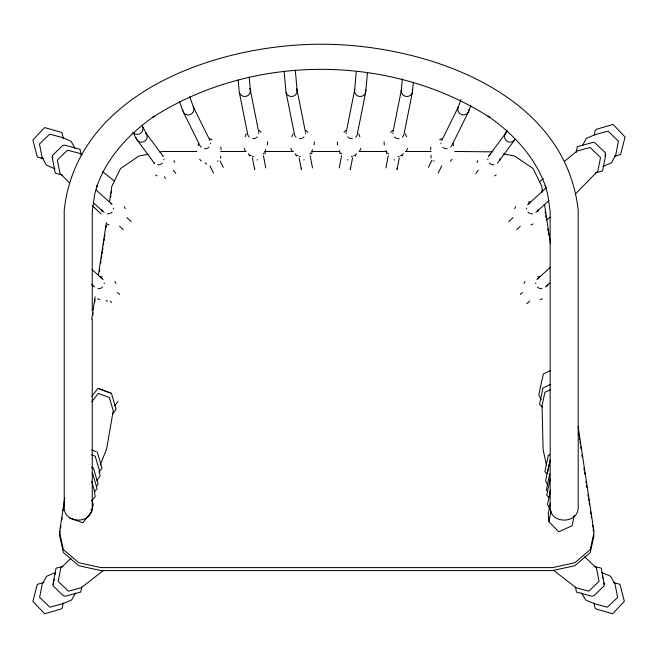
<?xml version="1.0" encoding="UTF-8"?>
<svg xmlns="http://www.w3.org/2000/svg" width="658" height="658" viewBox="0 0 658 658"><rect width="100%" height="100%" fill="white"/><g stroke="black" fill="none" stroke-linecap="round" stroke-linejoin="round"><path stroke-width="0.99" d="M267.436 144.9L267.609 141.881M314.162 144.9L314.335 141.881M430.941 158.109L431.13 155.354M354.539 91.034L356.241 71.854M365.823 91.043L367.444 72.873M401.257 91.034L402.326 79.075M412.55 91.043L413.347 82.077M537.931 211.498L538.088 209.721M547.275 286.255L547.431 284.486M526.359 208.15L526.416 208.882M535.702 282.915L535.768 283.639M487.767 159.104L487.825 159.828M441.041 143.107L441.107 143.822M346.157 133.048L346.207 133.755M392.884 133.048L392.933 133.755M258.775 133.755L258.824 133.048M305.501 133.755L305.551 133.048M264.985 153.808L265.593 149.629M311.711 153.808L312.32 149.629M163.875 159.828L163.941 159.104M339.207 167.913L341.551 155.79M350.492 168.094L350.286 169.509L352.614 157.821M385.933 167.913L388.269 155.79M397.218 168.094L397.013 169.509L399.332 157.821M210.601 143.822L210.667 143.107M64.755 497.67L59.541 532.158L63.365 549.553L78.738 562.713L100.937 567.607L552.679 567.607L574.878 562.713L590.251 549.553L594.067 532.158L578.119 426.664M91.75 319.138L95.122 296.824M98.346 275.521L106.316 222.774M109.541 201.471L111.835 186.255L120.496 168.571L138.961 156.012L147.968 154.309M60.158 531.08L59.541 535.135L63.365 552.531L78.738 565.691L100.937 570.585L552.679 570.585L574.878 565.691L590.251 552.531L594.067 535.135M60.618 528.037L60.923 526.005M61.844 519.919L62.148 517.895M63.226 510.789L63.53 508.766M63.834 506.734L64.147 504.702M92.819 315.017L93.132 312.986M94.818 301.833L95.122 299.801M99.416 271.4L99.72 269.369M100.641 263.282L100.954 261.259M101.414 258.216L101.719 256.184M102.023 254.153L102.327 252.129M102.64 250.098L102.944 248.066M103.405 245.023L103.709 242.999M104.013 240.968L104.326 238.936M104.63 236.913L104.935 234.881M106.012 227.783L106.316 225.752M110.61 197.351L110.922 195.319M111.227 193.287L111.531 191.264M113.53 208.882L113.595 208.15M104.186 283.639L104.252 282.915M430.496 149.621L430.949 146.997M92.252 310.683L92.252 211.251L94.752 194.094L97.203 185.49L96.504 187.472C106.571 157.731 128.952 133.788 154.367 116.145L152.648 117.387C252.006 53.339 390.4 53.339 489.758 117.387L488.039 116.145C513.454 133.771 535.834 157.723 545.901 187.472L545.202 185.49L547.653 194.094L550.154 211.251L550.154 507.68C550.277 524.22 578.061 524.22 578.193 507.68L578.193 210.371C565.378 91.602 423.793 44.086 321.203 44.234C218.637 44.061 76.97 91.635 64.213 210.371L64.213 507.68C64.344 524.22 92.128 524.22 92.252 507.68L92.252 319.163M52.903 584.296L56.029 568.183L62.823 566.349M53.602 582.947L53.043 585.793L63.267 595.63L65.29 596.23L80.811 592.044L81.789 587.01M53.964 581.047L54.334 579.147M55.256 574.401L55.626 572.501L46.751 576.194L42.219 584.074L39.636 597.365L49.852 607.194L62.65 603.748L71.533 600.055L75.555 593.047M63.226 603.032L62.247 608.066L60.816 609.111L44.654 613.766L32.9 601.371L37.317 584.32L43.938 582.511M576.186 152.409L577.337 146.611L593.212 142.334L595.12 142.951L605.516 152.985L604.941 155.888M594.289 135.096L595.251 130.268L596.625 129.198L613.116 124.452L625.1 137.094L620.601 154.49L614.802 156.086M605.812 154.507L602.547 170.94L595.605 172.807M346.314 131.814L354.72 89.62A5.651 5.453 5.1 0 0 360.206 96.496A5.651 5.453 5.1 0 0 365.626 89.628M365.634 92.457L357.162 134.808M393.04 131.814L401.446 89.62A5.651 5.453 5.1 0 0 406.932 96.496A5.651 5.453 5.1 0 0 412.352 89.628M412.36 92.457L403.889 134.808M198.181 145.64L198.626 143.452M542.208 378.737L538.787 394.956L541.238 399.751M542.406 378.654L543.418 373.876L550.73 370.569M549.035 464.622L545.614 480.85L547.653 484.839M547.415 473.143L550.244 459.769M549.767 473.826L546.346 490.054L547.752 491.51M550.17 478.942L546.749 495.161L548.862 497.349M550.499 490.054L547.481 504.365L549.932 509.16M549.29 496.667L550.499 490.934M550.425 503.074L548.213 513.569L548.846 521.58L558.724 531.787L572.032 525.767L574.245 515.272M548.846 521.58L551.067 511.085M69.435 517.813L82.859 522.773L91.561 511.62L93.239 504.645L91.857 499.907M477.223 162.46L477.675 160.642M457.952 107.994L460.97 99.564M468.874 110.848L470.881 105.231M245.146 136.757L246.24 133.919M291.872 136.757L292.966 133.919M100.189 465.058L106.612 449.011L113.242 410.756L109.36 397.473L98.297 393.385L91.717 401.816M356.883 135.466L356.562 136.099M403.609 135.466L403.288 136.099M359.63 151.003L360.888 148.379M406.356 151.003L407.615 148.379M428.407 167.445L432.018 160.149M441.732 140.524L458.494 106.662A5.651 5.511 19.7 0 0 462.048 114.755A5.651 5.511 19.7 0 0 469.047 109.417M438.162 173.12L441.773 165.832M468.332 112.181L451.462 146.191M582.511 145.583L586.294 138.435L594.972 134.668L608.058 131.148L618.446 141.182L615.756 154.737L611.496 162.773L602.818 166.54M505.221 133.813L507.071 130.358M514.605 208.685L515.732 206.686M523.949 283.45L525.084 281.443M355.23 156.004L356.578 153.742M401.956 156.004L403.305 153.742M475.89 173.457L478.292 170.208M488.458 156.481L506.092 132.653A5.651 5.577 28.1 0 0 506.783 141.042A5.651 5.577 28.1 0 0 515.058 139.356L497.423 163.184M527.56 204.803L546.198 187.884M536.903 279.568L550.195 267.452M489.001 155.757L489.33 155.321M114.846 405.608L118.053 401.396M96.874 480.373L100.09 476.162L99.119 469.508L95.237 456.216L91.552 454.859M91.956 500.845L95.163 496.634L94.201 489.98L91.709 481.434M450.697 147.186L451.026 146.759M91.783 396.297L98.009 388.327L111.424 393.287L116.129 409.408L112.395 414.186M98.897 472.131L102.015 468.151L97.302 452.038M96.298 486.566L98.157 484.173L93.452 468.06L91.536 467.353M94.604 491.814L97.088 488.623L92.383 472.51M356.118 136.667L355.641 137.201M402.844 136.667L402.367 137.201M162.362 163.085L161.802 163.562M112 212.139L111.441 212.616M257.286 136.938L256.735 137.407M304.012 136.938L303.461 137.407M450.311 161.152L452.046 159.285M343.978 132.373L345.894 130.366M390.704 132.373L392.612 130.366M575.544 193.773L597.842 171.08L600.54 157.525L590.152 147.491L577.066 151.011L564.49 161.3M71.072 558.181L60.783 568.051L58.2 581.343L68.424 591.18L81.222 587.726L103.569 570.387M263.077 153.964L264.055 153.075M309.803 153.964L310.782 153.075M508.667 221.656L513.1 217.666M516.645 229.65L520.338 226.327M548.961 200.558L535.842 212.353M520.231 294.422L522.452 292.423M526.729 303.749L529.69 301.084M545.334 286.995L549.907 282.874M217.625 161.325L218.143 160.897M539.354 181.863L543.278 178.655M161.218 163.998L160.552 164.319M110.848 213.052L110.19 213.373M101.505 287.817L100.847 288.13M102.097 287.373L102.533 287.044M207.936 147.96L207.278 148.28M208.528 147.524L208.973 147.195M256.151 137.843L255.493 138.155M302.877 137.843L302.211 138.155M546.091 220.068L550.154 217.156M528.596 203.807L529.345 203.297M537.94 278.573L538.532 278.161M490.054 154.762L490.81 154.243M494.586 175.883L496.157 174.929M549.833 454.653L548.303 455.426L544.882 471.646L546.995 473.834M439.618 139.767L441.814 138.69M550.869 384.28L542.94 387.94L539.519 404.16L542.34 407.072M550.359 389.799L544.882 392.283L542.052 405.657L543.13 449.661L546.395 465.132M530.817 224.929L532.996 223.983M540.16 299.694L542.34 298.748M159.869 164.599L159.154 164.73M206.596 148.552L205.88 148.692M109.508 213.644L108.792 213.784M100.164 288.41L99.448 288.541M254.811 138.427L254.087 138.567M301.537 138.427L300.813 138.567M353.823 155.675L355.238 155.132M351.421 156.596L352.359 156.234M400.549 155.675L401.964 155.132M398.148 156.596L399.085 156.234M159.968 152.039L162.97 151.472L196.874 151.472M257.007 159.91L257.484 159.828M303.733 159.91L304.202 159.828M614.885 155.872L616.727 155.601M494.01 164.771L493.286 164.821M532.61 213.825L531.886 213.875M541.953 288.582L541.23 288.632M447.292 148.741L446.56 148.782M205.148 148.782L204.416 148.741M253.363 138.665L252.631 138.616M300.089 138.665L299.357 138.616M352.351 138.616L351.619 138.665M399.077 138.616L398.345 138.665M108.068 213.875L107.344 213.825M98.725 288.632L98.001 288.582M158.422 164.821L157.698 164.771M100.222 276.771L102.179 276.73M220.496 151.472L246.174 151.472M264.664 151.472L293.427 151.472M311.917 151.472L339.643 151.472M359.161 151.472L386.896 151.472M405.386 151.472L431.064 151.472M454.686 151.472L492.645 151.85M528.423 201.973L530.389 202.006M537.767 276.73L539.733 276.771M492.554 164.73L491.839 164.599M531.154 213.784L530.438 213.644M540.506 288.541L539.782 288.41M397.621 138.567L396.897 138.427M350.895 138.567L350.171 138.427M445.828 148.692L445.112 148.552M63.184 138.303L62.189 133.27L60.816 132.217L44.654 127.57L32.9 139.965L37.317 157.015L43.14 158.413M394.224 159.828L394.701 159.91M347.506 159.828L347.975 159.91M503.65 153.931L514.655 156.012L533.12 168.571L541.773 186.255L542.546 191.33M41.109 158.109L42.992 158.586M613.322 582.511L619.943 584.32L624.36 601.371L612.606 613.766L596.444 609.111L595.013 608.066L594.034 603.032M62.107 174.979L55.305 173.144L52.122 157.032M594.437 566.349L601.223 568.183L604.357 584.296M106.037 300.599L107.591 301.068M99.366 388.927L110.429 393.023M91.701 450.064L96.307 451.766M296.47 155.132L297.885 155.675M249.744 155.132L251.159 155.675M299.349 156.234L300.278 156.596M252.623 156.234L253.56 156.596M396.215 138.155L395.557 137.843M349.488 138.155L348.83 137.843M491.156 164.319L490.49 163.998M444.43 148.28L443.763 147.96M529.764 213.373L529.098 213.052M539.108 288.13L538.441 287.817M601.634 572.501L610.509 576.194L615.041 584.074L617.623 597.365L607.4 607.194L594.602 603.748L585.727 600.055L581.697 593.047M54.992 168.826L46.381 165.142L42.104 157.262L39.48 143.97L49.679 134.133L62.502 137.588L71.113 141.281L74.913 148.28M106.958 223.983L109.138 224.929M97.606 298.748L99.786 299.694M209.894 138.69L212.09 139.767M155.551 174.929L157.122 175.883M110.61 203.297L111.358 203.807M101.266 278.054L102.015 278.573M101.036 213.899L92.243 205.584M394.973 137.407L394.422 136.938M348.246 137.407L347.695 136.938M442.735 147.195L443.179 147.524M296.067 137.201L295.582 136.667M489.906 163.562L489.346 163.085M528.514 212.616L527.955 212.139M537.413 287.044L537.857 287.373M201.159 147.302L200.682 146.759M553.691 570.387L576.038 587.726L588.836 591.18L599.051 581.343L596.477 568.051L584.715 556.775M153.956 162.748L154.433 163.299M104.112 212.353L93.28 202.623M81.937 154.893L80.342 153.61L67.527 150.156L57.328 159.993L59.952 173.284L69.279 182.611M102.648 171.573L114.591 181.197M433.564 160.897L434.083 161.325M205.132 162.822L206.587 164.097M96.043 189.948L112.066 204.367M126.846 217.666L131.287 221.656M119.608 226.327L123.309 229.65M92.038 269.517L103.051 279.568M117.502 292.423L119.723 294.422M91.569 284.248L94.62 286.995M110.264 301.084L111.745 302.417M387.652 153.075L388.631 153.964M340.926 153.075L341.905 153.964M305.814 130.366L307.73 132.373M259.096 130.366L261.004 132.373M199.662 159.285L201.397 161.152M295.146 136.099L294.817 135.466M248.42 136.099L248.099 135.466M248.864 136.667L249.193 137.086M200.246 146.191L183.368 112.181M162.378 155.321L162.707 155.757M163.25 156.481L145.615 132.653A5.651 5.577 -28.1 0 1 144.308 141.445A5.651 5.577 -28.1 0 1 136.107 137.999M173.416 170.208L175.818 173.457M154.285 163.184L136.65 139.356L132.949 132.439M164.27 176.714L165.471 178.343M295.129 153.742L296.478 156.004M248.403 153.742L249.752 156.004M124.214 206.686L125.341 208.685M114.87 281.443L115.997 283.45M146.487 133.813L142.334 126.032A5.651 5.577 -28.1 0 1 133.368 132.735M209.976 140.524L193.213 106.662A5.651 5.511 -19.7 0 1 189.66 114.755A5.651 5.511 -19.7 0 1 182.661 109.417M220.142 161.062L223.301 167.445M209.935 165.832L213.546 173.12M290.82 148.379L292.078 151.003M244.093 148.379L245.352 151.003M294.545 134.808L286.074 92.457M247.819 134.808L239.347 92.457M405.468 133.919L406.562 136.757M358.742 133.919L359.836 136.757M189.734 96.759L193.756 107.994M179.486 101.488L182.834 110.848M499.809 158.693L500.245 160.001M91.01 509.72L91.561 511.62M174.033 160.642L174.485 162.46M453.082 143.452L453.518 145.64M296.988 89.62L305.394 131.814M310.157 155.79L312.501 167.913M299.094 157.821L301.422 169.509L301.216 168.094M250.262 89.62L258.668 131.814M263.439 155.79L265.774 167.913M252.368 157.821L254.695 169.509L254.49 168.094M81.23 155.337L80.037 149.292L64.484 145.105L62.568 145.706L52.369 155.543L52.936 158.389M602.366 576.301L602.736 578.201M603.657 582.947L604.209 585.793L593.993 595.63L591.961 596.23L576.441 592.044L575.462 587.01M220.759 146.997L221.211 149.621M544.536 204.515L550.359 243.065M541.929 190.244L542.233 192.276M545.153 211.547L545.457 213.579M545.762 215.61L546.066 217.634M547.76 228.795L548.065 230.826M548.369 232.85L548.673 234.881M578.736 433.696L579.04 435.728M579.353 437.759L579.657 439.783M579.961 441.814L580.266 443.846M580.726 446.889L581.039 448.912M581.952 454.999L582.264 457.03M583.95 468.192L584.255 470.215M584.559 472.247L584.872 474.278M585.941 481.376L586.253 483.408M586.558 485.431L586.862 487.463M587.939 494.561L588.244 496.593M588.548 498.624L588.861 500.648M589.165 502.679L589.469 504.702M590.547 511.809L590.851 513.832M591.155 515.864L591.468 517.895M592.537 524.994L592.842 527.025M593.154 529.048L593.458 531.08M386.238 150.468L386.723 153.808M339.512 150.468L339.997 153.808M295.31 70.143L297.169 91.034M284.116 71.146L285.885 91.043A5.651 5.453 -5.1 0 0 292.958 96.307A5.651 5.453 -5.1 0 0 296.429 88.304M249.201 77.085L250.443 91.034M238.188 80.079L239.158 91.043A5.651 5.453 -5.1 0 0 246.24 96.307A5.651 5.453 -5.1 0 0 249.711 88.304M101.867 209.721L102.023 211.498M92.523 284.486L92.679 286.255M220.644 156.275L220.767 158.109M384.099 141.881L384.272 144.9M337.373 141.881L337.546 144.9"/></g></svg>
